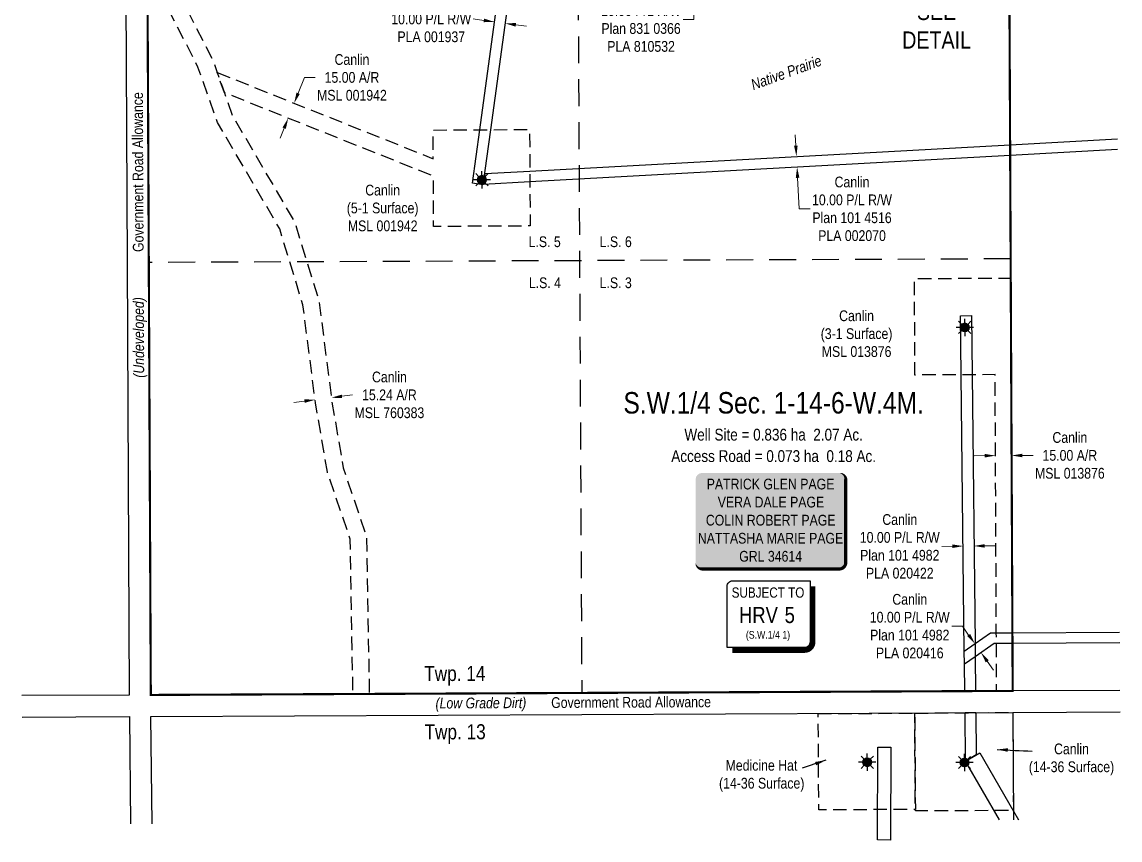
# Model space of a CAD drawing. Extents: x 520554 to 522939, y 5553593 to 5556429.
# Drawn here: x 520631 to 521654, y 5553593 to 5554355 of the extents above; entities that cross this region are included whole.
import ezdxf
from ezdxf.enums import TextEntityAlignment as Align

# ---------------------------------------------------------------- set-up
doc = ezdxf.new("R2010")
doc.units = 0
doc.header["$LTSCALE"] = 5
doc.header["$PDSIZE"] = 0.5
for name, pattern in [('foc-ACCESSROAD', [3.75, 2.5, -1.25]), ('foc-LSD', [8, 5, -3]), ('foc-QUARTERLINE', [33, 25, -3, 2, -3])]:
    doc.linetypes.add(name, pattern=pattern)
doc.layers.get('Defpoints').update_dxf_attribs({"color": 9})
for name, color, linetype in [('AS-OWNER', 7, 'Continuous'), ('C-AR', 13, 'foc-ACCESSROAD'), ('C-RW', 13, 'Continuous'), ('C-SYMBOL', 7, 'Continuous'), ('C-WS', 13, 'foc-ACCESSROAD'), ('C-WS-S', 8, 'Continuous'), ('CG-NOTES', 7, 'Continuous'), ('CTW', 7, 'Continuous'), ('D-TXT', 6, 'Continuous'), ('DETAIL-T', 7, 'Continuous'), ('F-RW', 190, 'Continuous'), ('F-WS', 190, 'foc-ACCESSROAD'), ('GRL', 7, 'Continuous'), ('L-AREAREQUIRED', 7, 'Continuous'), ('L-AREAWORK', 5, 'Continuous'), ('L-QSEC', 8, 'foc-QUARTERLINE'), ('L-ROAD-T', 7, 'Continuous'), ('L-SEC', 7, 'Continuous'), ('L-SECTION-LSD', 7, 'foc-LSD')]:
    doc.layers.add(name, color=color, linetype=linetype)
for name, color, linetype, lineweight in [('C-AR-T', 13, 'Continuous', 9), ('C-RW-T', 13, 'Continuous', 9), ('C-WS-T', 13, 'Continuous', 9), ('F-RW-T', 190, 'Continuous', 9), ('F-WS-T', 190, 'Continuous', 9), ('T-TEXT', 48, 'Continuous', 18)]:
    doc.layers.add(name, color=color, linetype=linetype, lineweight=lineweight)
doc.layers.add('oil_and_gas_wells_pt', color=7, linetype='Continuous', true_color=0xe1fae5)
doc.styles.add('100L', font='ARIALN.TTF', dxfattribs={"height": 11})
doc.styles.add('175L', font='ARIALN.TTF', dxfattribs={"height": 20})
doc.styles.add('80', font='ARIALN.TTF', dxfattribs={"height": 10})
doc.styles.add('80CG', font='ARIALN.TTF', dxfattribs={"height": 10})
doc.styles.add('80L', font='ARIALN.TTF', dxfattribs={"height": 10})
doc.styles.add('80LS', font='ARIALNI.TTF', dxfattribs={"height": 10})
doc.styles.add('HRV', font='ARIALN.TTF', dxfattribs={"height": 3})
doc.dimstyles.new('Compass 5 000', dxfattribs={"dimscale": 5, "dimtxt": 9, "dimasz": 2, "dimexe": 0.2, "dimexo": 0.0625, "dimgap": 0.5, "dimtad": 0, "dimtih": 1, "dimtoh": 1, "dimzin": 0, "dimdsep": 46, "dimtxsty": '80CG', "dimcen": 0.1, "dimse1": 1, "dimse2": 1, "dimclrd": 256, "dimclrt": 256, "dimaunit": 1, "dimadec": 4, "dimazin": 0, "dimtfac": 0.06, "dimtofl": 0, "dimtmove": 0, "dimatfit": 1, "dimfxl": 0.2, "dimtolj": 1, "dimtzin": 0, "dimlwd": -1, "dimarcsym": 0})

# ---------------------------------------------------------------- blocks, each defined once
blk = doc.blocks.new('HRV')
blk.add_lwpolyline([(-35.1, 31.6), (37.2, 31.6), (37.2, -25.5, -0.414214), (32.2, -30.5), (-40.1, -30.5), (-40.1, 26.6, -0.414214)], format="xyb", close=True)
at = {"const_width": 5, "flags": 128}
blk.add_lwpolyline([(-35.1, -33), (32.2, -33, 0.414214), (39.7, -25.5), (39.7, 26.6)], format="xyb", dxfattribs=at)
at = {"style": '80L'}
blk.add_text('SUBJECT TO', height=9.5, dxfattribs=at).set_placement((-2, 13.1), align=Align.BOTTOM_CENTER)
blk.add_attdef('(N.W.1/4 00)', text='', height=7.12, dxfattribs=at).set_placement((-2, -24.4), align=Align.BOTTOM_CENTER)
at = {"layer": 'CTW', "color": 3, "style": 'HRV'}
blk.add_text('HRV', height=15, dxfattribs=at).set_placement((-10.9, -0.2), align=Align.MIDDLE_CENTER)
blk.add_attdef('0', text='', height=15, dxfattribs=at).set_placement((18.3, -0.2), align=Align.MIDDLE_CENTER)
blk = doc.blocks.new('GAS')
h = blk.add_hatch(color=255)
h.dxf.hatch_style = 1
edge = h.paths.add_edge_path()
edge.add_arc((0, 0), 0.9, 0, 360)
for p, q in [((-0.81, 0), (-1.62, 0)), ((-0.57, 0.57), (-1.14, 1.14)), ((0, 0.81), (0, 1.62)), ((0.57, 0.57), (1.14, 1.14)), ((1.62, 0), (0.81, 0)), ((-0.57, -0.57), (-1.14, -1.14)), ((0, -0.81), (0, -1.62)), ((1.14, -1.14), (0.57, -0.57))]:
    blk.add_line(p, q)
blk.add_circle((0, 0), 0.8)
blk = doc.blocks.new('*D628')
at = {"layer": 'Defpoints', "color": 0, "transparency": 16777216}
for p in [(521236.5, 5554401.8), (521236.2, 5554391.8), (521257.6, 5554391.3)]:
    blk.add_point(p, dxfattribs=at)
at = {"layer": 'F-RW-T', "transparency": 16777216}
for p, q in [((521258.2, 5554411.3), (521258.4, 5554421.3)), ((521257.4, 5554381.3), (521256.8, 5554357.2)), ((521256.8, 5554357.2), (521246.8, 5554357.2))]:
    blk.add_line(p, q, dxfattribs=at)
for points in [[(521256.5, 5554411.3), (521259.8, 5554411.2), (521257.9, 5554401.3)], [(521255.7, 5554381.3), (521259.1, 5554381.3), (521257.6, 5554391.3)]]:
    blk.add_solid(points, dxfattribs=at)
at = {"layer": 'F-RW-T', "transparency": 16777216, "insert": (521207.7, 5554357.2), "char_height": 10, "attachment_point": 5, "style": '80CG'}
blk.add_mtext('\\A1;Medicine Hat{\\A1;\\P10.00 P/L R/W\\PPlan 831 0366\\PPLA 810532}', dxfattribs=at)
blk = doc.blocks.new('*D629')
at = {"layer": 'C-RW-T', "transparency": 16777216}
for p, q in [((521061.2, 5554356.4), (521051.3, 5554357.8)), ((521090.9, 5554352.4), (521100.9, 5554351))]:
    blk.add_line(p, q, dxfattribs=at)
for points in [[(521061.5, 5554358.1), (521061, 5554354.8), (521071.1, 5554355.1)], [(521091.2, 5554354), (521090.7, 5554350.7), (521081, 5554353.7)]]:
    blk.add_solid(points, dxfattribs=at)
at = {"layer": 'Defpoints', "color": 0, "transparency": 16777216}
for p in [(521084.5, 5554452.6), (521094.4, 5554451.3), (521071.1, 5554355.1)]:
    blk.add_point(p, dxfattribs=at)
at = {"layer": 'C-RW-T', "transparency": 16777216, "insert": (521012.2, 5554357.8), "char_height": 10, "attachment_point": 5, "style": '80CG'}
blk.add_mtext('\\A1;Canlin\\P10.00 P/L R/W\\PPLA 001937', dxfattribs=at)
blk = doc.blocks.new('*D630')
at = {"layer": 'C-RW-T', "transparency": 16777216}
for p, q in [((521352, 5554239.7), (521351.4, 5554249.7)), ((521353.6, 5554209.7), (521355.2, 5554180.8)), ((521355.2, 5554180.8), (521365.2, 5554180.8))]:
    blk.add_line(p, q, dxfattribs=at)
for points in [[(521353.6, 5554239.8), (521350.3, 5554239.6), (521352.5, 5554229.7)], [(521355.3, 5554209.8), (521351.9, 5554209.6), (521353.1, 5554219.7)]]:
    blk.add_solid(points, dxfattribs=at)
at = {"layer": 'Defpoints', "color": 0, "transparency": 16777216}
for p in [(521350.8, 5554229.6), (521351.4, 5554219.6), (521353.1, 5554219.7)]:
    blk.add_point(p, dxfattribs=at)
at = {"layer": 'C-RW-T', "transparency": 16777216, "insert": (521404.3, 5554180.8), "char_height": 10, "attachment_point": 5, "style": '80CG'}
blk.add_mtext('\\A1;Canlin\\P10.00 P/L R/W\\PPlan 101 4516\\PPLA 002070', dxfattribs=at)
blk = doc.blocks.new('*D631')
at = {"layer": 'C-AR-T', "transparency": 16777216}
for p, q in [((520929, 5554006.1), (520938.9, 5554007.4)), ((520894, 5554001.6), (520884.1, 5554000.3))]:
    blk.add_line(p, q, dxfattribs=at)
for points in [[(520928.8, 5554007.7), (520929.2, 5554004.4), (520919.1, 5554004.8)], [(520893.8, 5554003.3), (520894.3, 5554000), (520904, 5554002.9)]]:
    blk.add_solid(points, dxfattribs=at)
at = {"layer": 'Defpoints', "color": 0, "transparency": 16777216}
for p in [(520903.2, 5554009.1), (520918.3, 5554011), (520919.1, 5554004.8)]:
    blk.add_point(p, dxfattribs=at)
at = {"layer": 'C-AR-T', "transparency": 16777216, "insert": (520973.2, 5554007.4), "char_height": 10, "attachment_point": 5, "style": '80CG'}
blk.add_mtext('\\A1;Canlin\\P15.24 A/R\\PMSL 760383', dxfattribs=at)
blk = doc.blocks.new('*D632')
at = {"layer": 'C-RW-T', "transparency": 16777216}
for p, q in [((521497.9, 5553866.3), (521487.9, 5553866.2)), ((521527.9, 5553866.7), (521537.9, 5553866.8))]:
    blk.add_line(p, q, dxfattribs=at)
for points in [[(521497.9, 5553868), (521497.9, 5553864.7), (521507.9, 5553866.5)], [(521527.9, 5553868.3), (521528, 5553865), (521517.9, 5553866.6)]]:
    blk.add_solid(points, dxfattribs=at)
at = {"layer": 'Defpoints', "color": 0, "transparency": 16777216}
for p in [(521507.7, 5553886.2), (521517.7, 5553886.3), (521507.9, 5553866.5)]:
    blk.add_point(p, dxfattribs=at)
at = {"layer": 'C-RW-T', "transparency": 16777216, "insert": (521448.8, 5553866.2), "char_height": 10, "attachment_point": 5, "style": '80CG'}
blk.add_mtext('\\A1;Canlin\\P10.00 P/L R/W\\PPlan 101 4982\\PPLA 020422', dxfattribs=at)
blk = doc.blocks.new('*D633')
at = {"layer": 'C-RW-T', "transparency": 16777216}
for p, q in [((521507.2, 5553791.8), (521497.2, 5553791.8)), ((521513, 5553783.6), (521507.2, 5553791.8)), ((521530.3, 5553759.1), (521536.1, 5553750.9))]:
    blk.add_line(p, q, dxfattribs=at)
for points in [[(521514.4, 5553784.6), (521511.6, 5553782.7), (521518.8, 5553775.5)], [(521531.7, 5553760), (521528.9, 5553758.1), (521524.5, 5553767.3)]]:
    blk.add_solid(points, dxfattribs=at)
at = {"layer": 'Defpoints', "color": 0, "transparency": 16777216}
for p in [(521518.8, 5553775.5), (521519.3, 5553775.8), (521525, 5553767.6)]:
    blk.add_point(p, dxfattribs=at)
at = {"layer": 'C-RW-T', "transparency": 16777216, "insert": (521458.1, 5553791.8), "char_height": 10, "attachment_point": 5, "style": '80CG'}
blk.add_mtext('\\A1;Canlin\\P10.00 P/L R/W\\PPlan 101 4982\\PPLA 020416', dxfattribs=at)
blk = doc.blocks.new('*D634')
at = {"layer": 'C-AR-T', "transparency": 16777216}
for p, q in [((520888.2, 5554288.6), (520894, 5554303.3)), ((520894, 5554303.3), (520904, 5554303.3)), ((520875.2, 5554256.1), (520871.5, 5554246.8))]:
    blk.add_line(p, q, dxfattribs=at)
for points in [[(520886.6, 5554289.2), (520889.7, 5554287.9), (520884.4, 5554279.3)], [(520873.6, 5554256.7), (520876.7, 5554255.4), (520878.9, 5554265.3)]]:
    blk.add_solid(points, dxfattribs=at)
at = {"layer": 'Defpoints', "color": 0, "transparency": 16777216}
for p in [(520884.4, 5554279.3), (520897.6, 5554274), (520892, 5554260.1)]:
    blk.add_point(p, dxfattribs=at)
at = {"layer": 'C-AR-T', "transparency": 16777216, "insert": (520938.3, 5554303.3), "char_height": 10, "attachment_point": 5, "style": '80CG'}
blk.add_mtext('\\A1;Canlin\\P15.00 A/R\\PMSL 001942', dxfattribs=at)
blk = doc.blocks.new('*D637')
at = {"layer": 'C-AR-T', "transparency": 16777216}
for p, q in [((521528, 5553950.8), (521518, 5553950.7)), ((521563, 5553950.9), (521573, 5553951))]:
    blk.add_line(p, q, dxfattribs=at)
for points in [[(521528, 5553952.4), (521528, 5553949.1), (521538, 5553950.8)], [(521563, 5553952.6), (521563, 5553949.3), (521553, 5553950.9)]]:
    blk.add_solid(points, dxfattribs=at)
at = {"layer": 'Defpoints', "color": 0, "transparency": 16777216}
for p in [(521538, 5553952.1), (521553, 5553952.2), (521553, 5553950.9)]:
    blk.add_point(p, dxfattribs=at)
at = {"layer": 'C-AR-T', "transparency": 16777216, "insert": (521607.3, 5553951), "char_height": 10, "attachment_point": 5, "style": '80CG'}
blk.add_mtext('\\A1;Canlin\\P15.00 A/R\\PMSL 013876', dxfattribs=at)
blk = doc.blocks.new('*U680')
h = blk.add_hatch(color=59)
edge = h.paths.add_edge_path()
edge.add_line((-64, -45.5), (64, -45.5))
edge.add_arc((64, -39.5), 6, 270, 360)
edge.add_line((70, -39.5), (70, 38))
edge.add_arc((64, 38), 6, 0, 90)
edge.add_line((64, 44), (-64, 44))
edge.add_arc((-64, 38), 6, 90, 180)
edge.add_line((-70, 38), (-70, -39.5))
edge.add_arc((-64, -39.5), 6, 180, 270)
at = {"color": 1, "flags": 128}
blk.add_lwpolyline([(-64, -45.5, 3, 3, 0), (64, -45.5, 3, 3, 0.414214), (70, -39.5, 3, 3, 0), (70, 38, 3, 0, 0.414214), (64, 44, 0, 0, 0), (-64, 44, 0, 0, 0.414214), (-70, 38, 0, 0, 0), (-70, -39.5, 0, 3, 0.414214)], format="xyseb", close=True, dxfattribs=at)
blk.add_lwpolyline([(-44.4, -13.5, 0, 7.5, 0), (0, 0, 0, 0, 0)], format="xyseb", dxfattribs=at)
at = {"color": 1, "style": '80'}
blk.add_attdef('ENTER_TEXT_001', (-36, -5), '', height=10, dxfattribs=at)

msp = doc.modelspace()

# ---------------------------------------------------------------- linework, layer by layer
at = {"layer": 'C-AR', "flags": 128}
msp.add_lwpolyline([(520954.469, 5553728.695), (520939.24, 5553728.624), (520936.669, 5553872.89), (520915.374, 5553935.551), (520904.32, 5554000.11), (520892.631, 5554091.403), (520870.968, 5554162.103), (520813.036, 5554261.372), (520794.797, 5554313.015), (520763.435, 5554374.262), (520759.877, 5554403.861), (520758.67, 5554413.904), (520758.549, 5554414.91), (520757.349, 5554424.897), (520752.558, 5554464.756), (520747.377, 5554470.733), (520747.268, 5554494.108), (520767.121, 5554471.206), (520772.679, 5554424.961), (520773.88, 5554414.974), (520774.055, 5554413.515), (520775.261, 5554403.473), (520778.229, 5554378.781), (520808.816, 5554319.048), (520812.761, 5554307.878), (520819.395, 5554289.092), (520826.914, 5554267.802), (520885.01, 5554168.253), (520907.572, 5554094.624), (520919.385, 5554002.364), (520930.18, 5553939.309), (520951.852, 5553875.539), (520954.469, 5553728.695)], close=True, dxfattribs=at)
at = {"layer": 'C-RW'}
for points in [[(521086.784, 5554395.609), (521067.445, 5554254.6), (521067.445, 5554254.6), (521060.406, 5554203.271), (521050.506, 5554204.63), (521057.352, 5554254.545), (521075.855, 5554389.465)], [(521651.601, 5554236.098), (521551.678, 5554230.611), (521104.085, 5554206.036), (521060.984, 5554203.631), (521062.361, 5554213.717), (521104.03, 5554216.041), (521551.631, 5554240.617), (521651.554, 5554246.103)], [(521653.766, 5553776.196), (521553.817, 5553775.765), (521538.829, 5553775.794), (521536.631, 5553775.785), (521519.062, 5553763.407), (521509.098, 5553756.386), (521508.965, 5553768.562), (521518.929, 5553775.584), (521533.403, 5553785.783), (521538.783, 5553785.748), (521553.771, 5553785.757), (521653.719, 5553786.189)], [(521541.798, 5553611.403), (521510.088, 5553666.012), (521523.259, 5553673.662), (521554.724, 5553619.483), (521559.366, 5553611.486)]]:
    msp.add_lwpolyline(points, dxfattribs=at)
msp.add_lwpolyline([(521519.412, 5553731.353), (521509.56, 5553731.306), (521509.098, 5553756.386), (521508.965, 5553768.562), (521506.144, 5554026.129), (521505.54, 5554081.256), (521515.58, 5554081.32), (521516.184, 5554026.173), (521518.929, 5553775.584), (521519.062, 5553763.407), (521519.412, 5553731.353)], close=True, dxfattribs=at)
at = {"layer": 'C-RW', "flags": 128}
msp.add_lwpolyline([(521519.733, 5553711.251), (521520.053, 5553671.8), (521510.087, 5553666.012), (521509.721, 5553711.233)], close=True, dxfattribs=at)
at = {"layer": 'C-WS', "flags": 128}
for points in [[(520812.761, 5554307.878), (521014.034, 5554227.558), (521013.887, 5554254.307), (521057.352, 5554254.545), (521067.445, 5554254.6), (521103.818, 5554254.798), (521104.03, 5554216.041), (521104.085, 5554206.036), (521104.31, 5554164.868), (521014.379, 5554164.376), (521014.122, 5554211.384), (520819.395, 5554289.092), (520812.761, 5554307.878)], [(521552.216, 5554116.292), (521553.771, 5553785.757), (521553.817, 5553775.765), (521554.026, 5553731.517), (521539.037, 5553731.446), (521538.829, 5553775.794), (521538.783, 5553785.748), (521537.661, 5554026.292), (521516.184, 5554026.173), (521515.479, 5554026.17), (521506.144, 5554026.129), (521505.487, 5554026.127), (521462.933, 5554025.942), (521462.513, 5554115.873), (521552.216, 5554116.292)], [(521462.728, 5553710.811), (521554.12, 5553711.411), (521554.72, 5553620.019), (521463.327, 5553619.59)]]:
    msp.add_lwpolyline(points, close=True, dxfattribs=at)
at = {"layer": 'F-RW', "flags": 128}
msp.add_lwpolyline([(521428.347, 5553679.109), (521440.341, 5553679.081), (521440.144, 5553592.508), (521428.151, 5553592.716)], close=True, dxfattribs=at)
at = {"layer": 'F-WS', "flags": 128}
msp.add_lwpolyline([(521372.775, 5553710.221), (521462.728, 5553710.811), (521463.317, 5553621.029), (521373.363, 5553620.608)], close=True, dxfattribs=at)
at = {"layer": 'GRL', "color": 30, "const_width": 1.999}
msp.add_lwpolyline([(521550.957, 5554383.883), (521551.631, 5554240.617), (521551.678, 5554230.611), (521552.216, 5554116.292), (521553.771, 5553785.757), (521553.817, 5553775.765), (521554.026, 5553731.517), (521539.037, 5553731.446), (521519.412, 5553731.353), (521509.56, 5553731.306), (520954.469, 5553728.695), (520939.24, 5553728.624), (520939.24, 5553728.624), (520750.841, 5553727.752), (520747.687, 5554404.17)], dxfattribs=at)
at = {"layer": 'L-QSEC'}
for p, q in [((521546.449, 5555342.506), (521554.025, 5553731.518)), ((521554.12, 5553711.411), (521554.776, 5553611.464))]:
    msp.add_line(p, q, dxfattribs=at)
at = {"layer": 'L-SEC'}
for p, q in [((520726.976, 5554533.8), (520728.855, 5554130.73)), ((520748.962, 5554130.814), (520747.083, 5554533.875)), ((520728.855, 5554130.73), (520730.735, 5553727.659)), ((520750.842, 5553727.752), (520748.962, 5554130.814)), ((521152.434, 5553729.635), (520750.842, 5553727.752)), ((521554.025, 5553731.518), (521152.434, 5553729.635)), ((521653.974, 5553731.987), (521554.025, 5553731.518)), ((520730.735, 5553727.659), (520630.768, 5553727.274)), ((520750.936, 5553707.645), (521152.528, 5553709.528)), ((521152.528, 5553709.528), (521554.12, 5553711.411)), ((521554.12, 5553711.411), (521654.069, 5553711.881)), ((520630.879, 5553707.166), (520730.829, 5553707.551)), ((520730.829, 5553707.551), (520731.998, 5553607.607)), ((520752.105, 5553607.701), (520750.936, 5553707.645))]:
    msp.add_line(p, q, dxfattribs=at)
at = {"layer": 'L-SECTION-LSD'}
for p, q in [((521144.19, 5555341.568), (521152.434, 5553729.635)), ((521552.132, 5554134.217), (520748.962, 5554130.814))]:
    msp.add_line(p, q, dxfattribs=at)
at = {"layer": 'oil_and_gas_wells_pt'}
for p in [(521059.372, 5554207.946), (521509.339, 5554070.311), (521418.495, 5553664.996), (521509.116, 5553664.805)]:
    msp.add_point(p, dxfattribs=at)

# ---------------------------------------------------------------- block references
at = {"layer": 'AS-OWNER'}
ref = msp.add_blockref('*U680', (521328.504, 5553890.659), dxfattribs=dict(at, xscale=0.99949716, yscale=0.99949716, zscale=0.99949716))
ref.add_attrib('ENTER_TEXT_001', 'PATRICK GLEN PAGE', (521268.882, 5553919.329), dxfattribs={"layer": '0', "color": 1, "height": 9.99497, "style": '80'})
ref.add_attrib('ENTER_TEXT_002', 'VERA DALE PAGE', (521279.153, 5553902.494), dxfattribs={"layer": '0', "color": 1, "height": 9.99497, "style": '80'})
ref.add_attrib('ENTER_TEXT_003', 'COLIN ROBERT PAGE', (521268.098, 5553885.658), dxfattribs={"layer": '0', "color": 1, "height": 9.99497, "style": '80'})
ref.add_attrib('ENTER_TEXT_004', 'NATTASHA MARIE PAGE', (521260.632, 5553868.823), dxfattribs={"layer": '0', "color": 1, "height": 9.99497, "style": '80'})
ref.add_attrib('ENTER_TEXT_005', 'GRL 34614', (521299.187, 5553851.987), dxfattribs={"layer": '0', "color": 1, "height": 9.995, "style": '80'})
at = {"layer": 'C-WS-S', "xscale": 5.000000000000006, "yscale": 5.000000000000006, "zscale": 5.000000000000006}
for p in [(521059.372, 5554207.946), (521509.339, 5554070.311), (521418.495, 5553664.996), (521509.116, 5553664.805)]:
    msp.add_blockref('GAS', p, dxfattribs=at)
at = {"layer": 'CG-NOTES'}
msp.add_blockref('HRV', (521327.995, 5553802.483), dxfattribs=at).add_auto_attribs({'(N.W.1/4 00)': '(S.W.1/4 1)', '0': '5'})

# ---------------------------------------------------------------- texts
at = {"layer": 'C-SYMBOL', "color": 3, "style": '175L'}
msp.add_text('S.W.1/4 Sec. 1-14-6-W.4M.', height=19.98994, dxfattribs=at).set_placement((521331.272, 5553984.05), align=Align.BOTTOM_CENTER)
at = {"layer": 'C-WS-T', "char_height": 10, "attachment_point": 1, "style": '80L'}
for s, width, insert in [('\\pi17.584;Canlin\\P\\pi0.41114;(5-1 Surface)\\P\\pi1.39;MSL 001942', 66.28613, (520933.067, 5554203.318)), ('\\pi20.753;Canlin\\P\\pi3.58;(3-1 Surface)\\P\\pi4.5282;MSL 013876', 72.62387, (521371.542, 5554086.165)), ('\\pi23.958;Canlin\\P\\pi0.41435;(14-36 Surface)', 79.03469, (521568.637, 5553682.469))]:
    msp.add_mtext_dynamic_manual_height_columns(s, width=width, gutter_width=50, heights=[0], dxfattribs=dict(at, insert=insert))
at = {"layer": 'D-TXT', "color": 3, "char_height": 14, "attachment_point": 1, "rotation": 0.269509, "style": '80L'}
for s, insert in [('Twp. 14', (521005.591, 5553754.615)), ('Twp. 13', (521005.847, 5553700.221))]:
    msp.add_mtext_dynamic_manual_height_columns(s, width=101.3954, gutter_width=47.5, heights=[0], dxfattribs=dict(at, insert=insert))
at = {"layer": 'DETAIL-T', "color": 3, "insert": (521483.125, 5554351.526), "char_height": 15.992, "width": 63.60413, "attachment_point": 5, "style": '80CG'}
msp.add_mtext('SEE\\PDETAIL', dxfattribs=at)
at = {"layer": 'F-WS-T', "insert": (521271.966, 5553667.159), "char_height": 10, "attachment_point": 1, "style": '80L'}
msp.add_mtext_dynamic_manual_height_columns('\\pi14.518;Medicine Hat\\P\\pi8.3822;(14-36 Surface)', width=94.9704, gutter_width=50, heights=[0], dxfattribs=at)
at = {"layer": 'L-AREAREQUIRED', "color": 5, "style": '100L'}
msp.add_text('Well Site = 0.836 ha  2.07 Ac.', height=10.99447, dxfattribs=at).set_placement((521331.272, 5553961.562), align=Align.BOTTOM_CENTER)
at = {"layer": 'L-AREAWORK', "color": 5, "style": '100L'}
msp.add_text('Access Road = 0.073 ha  0.18 Ac.', height=10.99447, dxfattribs=at).set_placement((521331.272, 5553941.572), align=Align.BOTTOM_CENTER)
at = {"layer": 'L-ROAD-T', "style": '80L'}
for rotation, p in [(90.262766, (520738.792, 5554215.074)), (0.268618, (521198.391, 5553720.953))]:
    msp.add_text('Government Road Allowance', height=9.99497, rotation=rotation, dxfattribs=at).set_placement(p, align=Align.MIDDLE_CENTER)
at = {"layer": 'T-TEXT', "style": '80LS'}
for s, rotation, p in [('(Undeveloped)', 90.262766, (520739.499, 5554060.965)), ('(Low Grade Dirt)', 0.268618, (521058.463, 5553720.297))]:
    msp.add_text(s, height=9.99497, rotation=rotation, dxfattribs=at).set_placement(p, align=Align.MIDDLE_CENTER)
at = {"layer": 'T-TEXT', "insert": (521308.985, 5554300.778), "char_height": 9.99497, "attachment_point": 1, "rotation": 20, "style": '80L'}
msp.add_mtext_dynamic_manual_height_columns('{\\fArial Narrow|b0|i1|c0|p34;Native Prairie}', width=68.56521, gutter_width=50, heights=[0], dxfattribs=at)

# ---------------------------------------------------------------- dimensions: what is measured, and where the dimension line sits
at = {"layer": 'C-AR-T'}
dim = msp.add_linear_dim(base=(520884.448, 5554279.27), p1=(520892.007, 5554260.116), p2=(520897.563, 5554274.037), angle=68.2451, text='Canlin\\P15.00 A/R\\PMSL 001942', dimstyle='Compass 5 000', dxfattribs=at)
dim.commit()
dim.dimension.update_dxf_attribs({"geometry": '*D634', "text_midpoint": (520938.296, 5554303.314), "dimtype": 161})
for p1, p2, distance, text, picture, middle in [((520903.174, 5554009.061), (520918.28, 5554010.995), -6.234, 'Canlin\\P15.24 A/R\\PMSL 760383', '*D631', (520973.193, 5554007.352)), ((521538.007, 5553952.081), (521552.988, 5553952.152), -1.268, 'Canlin\\P15.00 A/R\\PMSL 013876', '*D637', (521607.277, 5553950.978))]:
    dim = msp.add_aligned_dim(p1=p1, p2=p2, distance=distance, text=text, dimstyle='Compass 5 000', dxfattribs=at)
    dim.commit()
    dim.dimension.update_dxf_attribs({"geometry": picture, "text_midpoint": middle})
at = {"layer": 'C-RW-T'}
for base, p1, p2, angle, text, picture, middle in [((521071.139, 5554355.08), (521094.421, 5554451.289), (521084.521, 5554452.647), 172.190057, 'Canlin\\P10.00 P/L R/W\\PPLA 001937', '*D629', (521012.239, 5554357.798)), ((521353.052, 5554219.706), (521350.814, 5554229.591), (521351.362, 5554219.613), 273.142735, 'Canlin\\P10.00 P/L R/W\\PPlan 101 4516\\PPLA 002070', '*D630', (521404.274, 5554180.787)), ((521507.893, 5553866.45), (521517.716, 5553886.308), (521507.676, 5553886.198), 180.627483, 'Canlin\\P10.00 P/L R/W\\PPlan 101 4982\\PPLA 020422', '*D632', (521448.808, 5553866.231))]:
    dim = msp.add_linear_dim(base=base, p1=p1, p2=p2, angle=angle, text=text, dimstyle='Compass 5 000', dxfattribs=at)
    dim.commit()
    dim.dimension.update_dxf_attribs({"geometry": picture, "text_midpoint": middle, "dimtype": 161})
dim = msp.add_aligned_dim(p1=(521525.038, 5553767.617), p2=(521519.26, 5553775.817), distance=0.62, text='Canlin\\P10.00 P/L R/W\\PPlan 101 4982\\PPLA 020416', dimstyle='Compass 5 000', dxfattribs=at)
dim.commit()
dim.dimension.update_dxf_attribs({"geometry": '*D633', "text_midpoint": (521458.147, 5553791.809)})
at = {"layer": 'F-RW-T'}
dim = msp.add_linear_dim(base=(521257.648, 5554391.29), p1=(521236.468, 5554401.828), p2=(521236.216, 5554391.831), angle=268.553286, text='Medicine Hat{\\A1;\\P10.00 P/L R/W\\PPlan 831 0366\\PPLA 810532}', dimstyle='Compass 5 000', dxfattribs=at)
dim.commit()
dim.dimension.update_dxf_attribs({"geometry": '*D628', "text_midpoint": (521207.701, 5554357.203), "dimtype": 161})

# ---------------------------------------------------------------- leaders
at = {"layer": 'C-WS-T', "color": 5, "path_type": 1}
msp.add_leader([(521539.544, 5553676.901), (521572.235, 5553675.331)], dimstyle='Compass 5 000', override={"dimgap": 0.5, "dimtad": 0}, dxfattribs=at)
at = {"layer": 'F-WS-T', "color": 5, "path_type": 1}
msp.add_leader([(521379.857, 5553666.849), (521357.853, 5553659.624)], dimstyle='Compass 5 000', override={"dimgap": 0.5, "dimtad": 0}, dxfattribs=at)

# ---------------------------------------------------------------- next in the draw order: texts
at = {"layer": 'L-SECTION-LSD', "char_height": 10, "attachment_point": 1, "style": '100L', "bg_fill": 3, "box_fill_scale": 1.5, "bg_fill_color": 256, "bg_fill_transparency": 0}
for s, width, insert in [('\\pi1.7586;L.S. 5', 30.40114, (521101.163, 5554155.189)), ('L.S. 6', 30.48313, (521169.123, 5554155.189)), ('\\pi1.986;L.S. 4', 30.53989, (521101.163, 5554116.904)), ('L.S. 3', 30.37591, (521169.123, 5554116.904))]:
    msp.add_mtext_dynamic_manual_height_columns(s, width=width, gutter_width=55, heights=[0], dxfattribs=dict(at, insert=insert))

doc.saveas('drawing.dxf')
